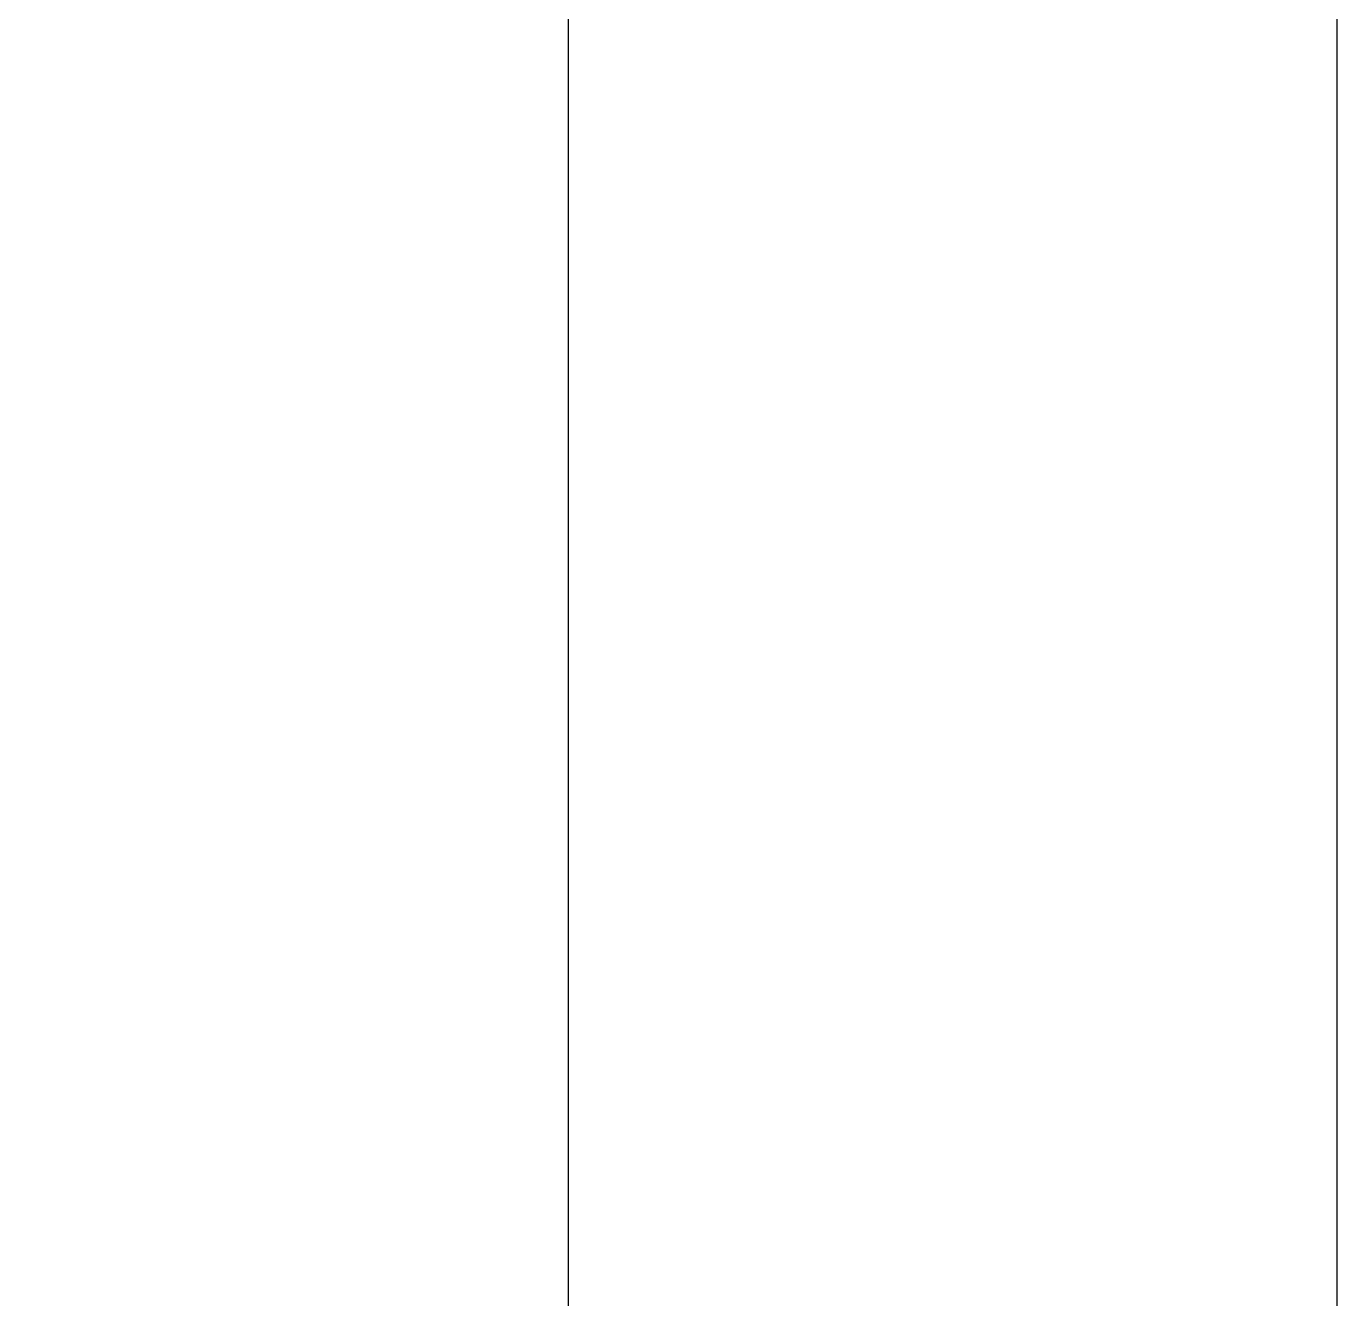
# Model space of a CAD drawing. Header units: metres. Extents: x 1610 to 5629, y 732 to 3974.
# Drawn here: x 1615.643182 to 1615.646551, y 732.352259 to 732.355532 of the extents above; entities that cross this region are included whole.
import ezdxf

# ---------------------------------------------------------------- set-up
doc = ezdxf.new("R2010")
doc.units = ezdxf.units.M
doc.header["$MEASUREMENT"] = 0
doc.layers.add('BLK_2_FLR_0_WASH', color=60, linetype='Continuous')

msp = doc.modelspace()

# ---------------------------------------------------------------- linework, layer by layer
at = {"layer": 'BLK_2_FLR_0_WASH', "color": 60}
for points in [[(1615.6445751, 732.3588049), (1615.6445751, 732.0578789), (1615.455448, 732.0578789), (1615.455448, 732.3588049)], [(1615.6445751, 732.3588049), (1615.6445751, 732.0578789), (1615.455448, 732.0578789), (1615.455448, 732.3588049)], [(1615.6445751, 732.3588049), (1615.6445751, 732.0578789), (1615.455448, 732.0578789), (1615.455448, 732.3588049)], [(1615.6445751, 732.3588049), (1615.6445751, 732.0578789), (1615.455448, 732.0578789), (1615.455448, 732.3588049)], [(1615.6445751, 732.3588049), (1615.6445751, 732.0578789), (1615.455448, 732.0578789), (1615.455448, 732.3588049)], [(1615.6445751, 732.3588049), (1615.6445751, 732.0578789), (1615.455448, 732.0578789), (1615.455448, 732.3588049)], [(1615.6445751, 732.3588049), (1615.6445751, 732.0578789), (1615.455448, 732.0578789), (1615.455448, 732.3588049)], [(1615.6445751, 732.3588049), (1615.6445751, 732.0578789), (1615.455448, 732.0578789), (1615.455448, 732.3588049)], [(1615.6445751, 732.3588049), (1615.6445751, 732.0578789), (1615.455448, 732.0578789), (1615.455448, 732.3588049)], [(1615.6445751, 732.3588049), (1615.6445751, 732.0578789), (1615.455448, 732.0578789), (1615.455448, 732.3588049)], [(1615.6445751, 732.3588049), (1615.6445751, 732.0578789), (1615.455448, 732.0578789), (1615.455448, 732.3588049)], [(1615.6445751, 732.3588049), (1615.6445751, 732.0578789), (1615.455448, 732.0578789), (1615.455448, 732.3588049)], [(1615.6445751, 732.3588049), (1615.6445751, 732.0578789), (1615.455448, 732.0578789), (1615.455448, 732.3588049)], [(1615.6445751, 732.3588049), (1615.6445751, 732.0578789), (1615.455448, 732.0578789), (1615.455448, 732.3588049)], [(1615.6465512, 732.3588049), (1615.6465512, 732.0578789), (1615.4574241, 732.0578789), (1615.4574241, 732.3588049)], [(1615.6465512, 732.3588049), (1615.6465512, 732.0578789), (1615.4574241, 732.0578789), (1615.4574241, 732.3588049)], [(1615.6465512, 732.3588049), (1615.6465512, 732.0578789), (1615.4574241, 732.0578789), (1615.4574241, 732.3588049)], [(1615.6465512, 732.3588049), (1615.6465512, 732.0578789), (1615.4574241, 732.0578789), (1615.4574241, 732.3588049)], [(1615.6465512, 732.3588049), (1615.6465512, 732.0578789), (1615.4574241, 732.0578789), (1615.4574241, 732.3588049)], [(1615.6465512, 732.3588049), (1615.6465512, 732.0578789), (1615.4574241, 732.0578789), (1615.4574241, 732.3588049)], [(1615.6465512, 732.3588049), (1615.6465512, 732.0578789), (1615.4574241, 732.0578789), (1615.4574241, 732.3588049)], [(1615.6465512, 732.3588049), (1615.6465512, 732.0578789), (1615.4574241, 732.0578789), (1615.4574241, 732.3588049)], [(1615.6465512, 732.3588049), (1615.6465512, 732.0578789), (1615.4574241, 732.0578789), (1615.4574241, 732.3588049)], [(1615.6465512, 732.3588049), (1615.6465512, 732.0578789), (1615.4574241, 732.0578789), (1615.4574241, 732.3588049)], [(1615.6465512, 732.3588049), (1615.6465512, 732.0578789), (1615.4574241, 732.0578789), (1615.4574241, 732.3588049)], [(1615.6465512, 732.3588049), (1615.6465512, 732.0578789), (1615.4574241, 732.0578789), (1615.4574241, 732.3588049)], [(1615.6465512, 732.3588049), (1615.6465512, 732.0578789), (1615.4574241, 732.0578789), (1615.4574241, 732.3588049)], [(1615.6465512, 732.3588049), (1615.6465512, 732.0578789), (1615.4574241, 732.0578789), (1615.4574241, 732.3588049)]]:
    msp.add_lwpolyline(points, close=True, dxfattribs=at)
at = {"layer": 'BLK_2_FLR_0_WASH', "color": 56}
for points in [[(1615.6445751, 732.3588049), (1615.6445751, 732.0578789), (1615.455448, 732.0578789), (1615.455448, 732.3588049)], [(1615.6445751, 732.3588049), (1615.6445751, 732.0578789), (1615.455448, 732.0578789), (1615.455448, 732.3588049)], [(1615.6445751, 732.3588049), (1615.6445751, 732.0578789), (1615.455448, 732.0578789), (1615.455448, 732.3588049)], [(1615.6445751, 732.3588049), (1615.6445751, 732.0578789), (1615.455448, 732.0578789), (1615.455448, 732.3588049)], [(1615.6445751, 732.3588049), (1615.6445751, 732.0578789), (1615.455448, 732.0578789), (1615.455448, 732.3588049)], [(1615.6445751, 732.3588049), (1615.6445751, 732.0578789), (1615.455448, 732.0578789), (1615.455448, 732.3588049)], [(1615.6445751, 732.3588049), (1615.6445751, 732.0578789), (1615.455448, 732.0578789), (1615.455448, 732.3588049)], [(1615.6445751, 732.3588049), (1615.6445751, 732.0578789), (1615.455448, 732.0578789), (1615.455448, 732.3588049)], [(1615.6445751, 732.3588049), (1615.6445751, 732.0578789), (1615.455448, 732.0578789), (1615.455448, 732.3588049)], [(1615.6445751, 732.3588049), (1615.6445751, 732.0578789), (1615.455448, 732.0578789), (1615.455448, 732.3588049)], [(1615.6445751, 732.3588049), (1615.6445751, 732.0578789), (1615.455448, 732.0578789), (1615.455448, 732.3588049)], [(1615.6445751, 732.3588049), (1615.6445751, 732.0578789), (1615.455448, 732.0578789), (1615.455448, 732.3588049)], [(1615.6445751, 732.3588049), (1615.6445751, 732.0578789), (1615.455448, 732.0578789), (1615.455448, 732.3588049)], [(1615.6445751, 732.3588049), (1615.6445751, 732.0578789), (1615.455448, 732.0578789), (1615.455448, 732.3588049)], [(1615.6465512, 732.3588049), (1615.6465512, 732.0578789), (1615.4574241, 732.0578789), (1615.4574241, 732.3588049)], [(1615.6465512, 732.3588049), (1615.6465512, 732.0578789), (1615.4574241, 732.0578789), (1615.4574241, 732.3588049)], [(1615.6465512, 732.3588049), (1615.6465512, 732.0578789), (1615.4574241, 732.0578789), (1615.4574241, 732.3588049)], [(1615.6465512, 732.3588049), (1615.6465512, 732.0578789), (1615.4574241, 732.0578789), (1615.4574241, 732.3588049)], [(1615.6465512, 732.3588049), (1615.6465512, 732.0578789), (1615.4574241, 732.0578789), (1615.4574241, 732.3588049)], [(1615.6465512, 732.3588049), (1615.6465512, 732.0578789), (1615.4574241, 732.0578789), (1615.4574241, 732.3588049)], [(1615.6465512, 732.3588049), (1615.6465512, 732.0578789), (1615.4574241, 732.0578789), (1615.4574241, 732.3588049)], [(1615.6465512, 732.3588049), (1615.6465512, 732.0578789), (1615.4574241, 732.0578789), (1615.4574241, 732.3588049)], [(1615.6465512, 732.3588049), (1615.6465512, 732.0578789), (1615.4574241, 732.0578789), (1615.4574241, 732.3588049)], [(1615.6465512, 732.3588049), (1615.6465512, 732.0578789), (1615.4574241, 732.0578789), (1615.4574241, 732.3588049)], [(1615.6465512, 732.3588049), (1615.6465512, 732.0578789), (1615.4574241, 732.0578789), (1615.4574241, 732.3588049)], [(1615.6465512, 732.3588049), (1615.6465512, 732.0578789), (1615.4574241, 732.0578789), (1615.4574241, 732.3588049)], [(1615.6465512, 732.3588049), (1615.6465512, 732.0578789), (1615.4574241, 732.0578789), (1615.4574241, 732.3588049)], [(1615.6465512, 732.3588049), (1615.6465512, 732.0578789), (1615.4574241, 732.0578789), (1615.4574241, 732.3588049)]]:
    msp.add_lwpolyline(points, close=True, dxfattribs=at)

doc.saveas('drawing.dxf')
